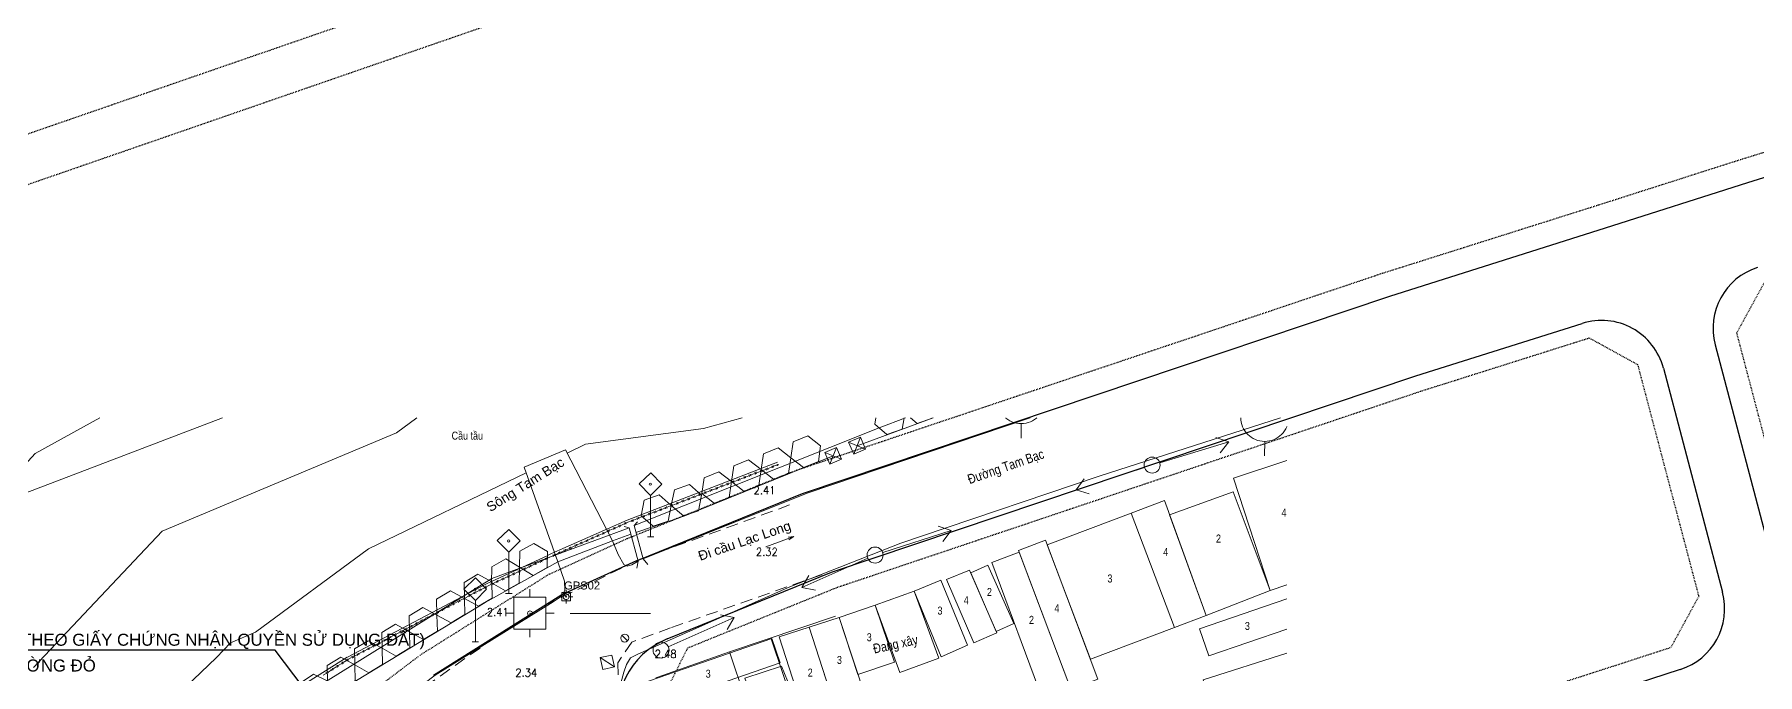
# Model space of a CAD drawing. Header units: millimetres. Extents: x 583747 to 597033, y 2304962 to 2309584.
# Drawn here: x 595613 to 595828.4, y 2307353 to 2307433 of the extents above; entities that cross this region are included whole.
import ezdxf
from ezdxf.enums import TextEntityAlignment as Align
from ezdxf.xclip import XClip

# ---------------------------------------------------------------- set-up
doc = ezdxf.new("R2010")
doc.units = ezdxf.units.MM
doc.header["$XCLIPFRAME"] = 0
doc.linetypes.add('DASHDOT', pattern=[1, 0.5, -0.25, 0, -0.25])
doc.linetypes.add('{Long Duong}', pattern=[2.3, 1.5, -0.8])
for name, color, linetype, lineweight in [('00_nen', 8, 'Continuous', 5), ('Code Cao do', 7, 'Continuous', 0), ('Duong RG Thua', 7, 'Continuous', 0), ('Ghi chu nha', 7, 'Continuous', 0), ('Ghi chu SH diem do cao', 7, 'Continuous', 0), ('KT-Chu viet', 255, 'Continuous', 20), ('KT-DV2', 7, 'Continuous', 15), ('KT-NEN', 7, 'Continuous', 0), ('Level 63', 7, 'Continuous', 0), ('Long Duong_ Phan Cach chat lieu rair mat', 7, 'Continuous', 0), ('Nen dc cb Hong bang', 253, 'Continuous', 60)]:
    doc.layers.add(name, color=color, linetype=linetype, lineweight=lineweight)
doc.layers.add('A-PLOT LINE', color=6, linetype='DASHDOT')
doc.layers.add('AFP-KERB-LINE', color=2, linetype='Continuous')
doc.styles.add('font unicode ccu', font='arial.ttf')
doc.styles.add('ghicu', font='', dxfattribs={"width": 0.8, "height": 1})
doc.styles.get("Standard").update_dxf_attribs({"font": 'arial.ttf'})
doc.styles.add('Style-.VnArial', font='')
doc.styles.add('Style-STANDARD', font='STANDARD.shx')
doc.styles.get('ghicu').set_extended_font_data('.VnArial')
doc.styles.get('Style-.VnArial').set_extended_font_data('.VnArial')
doc.dimstyles.new('ISO-25', dxfattribs={"dimtxt": 2.5, "dimasz": 2.5, "dimexe": 1.25, "dimexo": 0.625, "dimtad": 1, "dimtxsty": 'Standard', "dimcen": 2.5, "dimadec": 0, "dimazin": 0, "dimtfac": 1, "dimtmove": 0, "dimatfit": 3, "dimfxl": 0, "dimarcsym": 0})

# ---------------------------------------------------------------- blocks, each defined once
blk = doc.blocks.new('nen dc cb Hong bang')
at = {"layer": '00_nen', "color": 0, "linetype": 'ByBlock', "lineweight": -2}
for p, q in [((-27.86, 221.28, -62.12), (-28.47, 222.97, -62.12)), ((-39.87, 215.97, -62.12), (-32.67, 221.37, -62.12)), ((-57.21, 212.93, -62.12), (-57.83, 214.62, -62.12)), ((-41.46, 214.75, -62.12), (-48.55, 209.21, -62.12)), ((-68.56, 193.56, -62.12), (-61.47, 199.1, -62.12)), ((-70.07, 192.25, -62.12), (-76.54, 186, -62.12)), ((-96.86, 185.32, -62.12), (-96.11, 185.6, -62.12)), ((-89.69, 173.3, -62.12), (-83.22, 179.55, -62.12)), ((-102.67, 173.02), (-93.2, 176.47)), ((-111.08, 172.59, -62.12), (-110.33, 172.87, -62.12)), ((-109.94, 172.51), (-106.18, 173.88)), ((-108.57, 168.75), (-109.94, 172.51)), ((-108.06, 173.19), (-108.4, 174.13)), ((-106.18, 173.88), (-104.81, 170.12)), ((-105.49, 172), (-104.55, 172.34)), ((-109.25, 170.63), (-110.19, 170.29)), ((-104.81, 170.12), (-108.57, 168.75)), ((-106.69, 169.43), (-106.35, 168.49)), ((-112.94, 165.48, -62.12), (-112.19, 165.75, -62.12))]:
    blk.add_line(p, q, dxfattribs=at)
at = {"layer": '00_nen', "color": 0, "linetype": 'ByBlock', "lineweight": -2, "flags": 128}
for points, elevation in [([(-186.58, 174.6), (-177.15, 182.51), (-164.58, 191.28), (-164.2, 195.98), (-162.26, 201.84), (-158.02, 205.18), (-153.52, 205.76), (-141.87, 208.31), (-136.04, 215.9), (-127.78, 223.49), (-125.18, 230.01), (-118.7, 235.67), (-115.24, 238.88), (-111.78, 240.91), (-105.83, 242.75), (-99.53, 244.46), (-95.75, 246.05), (-89.35, 251.62), (-79.65, 260.12)], -64.12), ([(-1.13, 288.46), (-23.81, 270.86), (-33.46, 264.84), (-43.39, 259.05), (-55.88, 247.86), (-68.65, 240.08), (-88.89, 223.21), (-98.38, 215.29), (-98.73, 214.97), (-99.06, 214.64), (-120.82, 201.96), (-128.42, 190.28), (-130.76, 186.77), (-154.06, 165.18), (-163.33, 143.66)], -63.12), ([(-40.56, 276.21), (-59.77, 265), (-61.5, 263.46), (-63.45, 262.26), (-77, 251.96), (-88.56, 242.22), (-94.4, 236.28), (-106.13, 226.63), (-117.82, 218.78), (-123.58, 215.43), (-126.09, 211.57), (-136.86, 201.68), (-143.22, 194.86), (-152.3, 190.11), (-159.6, 183.39), (-172.32, 168.87), (-176.65, 158.43)], -64.12), ([(285.69, 123.97), (251.46, 165.72), (201.03, 231.76), (169.86, 270.4), (165.46, 275.19), (122.27, 331.12), (101.01, 361.79), (11.01, 303.93), (-32.79, 273.46), (-91.24, 233.49), (-141.92, 189.66), (-195.04, 143.62), (-214.92, 121.83), (-226.16, 101.87), (-233.11, 83.02), (-246.7, 35.6), (-271.86, -56.45)], -62.12), ([(-98.91, 186.06), (-74.33, 208.06), (-60.45, 219.83), (-38.2, 237), (-19.77, 252.31), (-8.25, 261.41), (2.31, 269.42)], -62.12), ([(-11.06, 265.25), (-25.73, 253.87), (-26.36, 253.48), (-27.01, 253.1), (-50.27, 232.26), (-51.53, 231.49), (-54.63, 228.91), (-94.92, 200.44), (-108.08, 193.55), (-109.86, 191.72)], -62.12), ([(-76.15, 205), (-59.44, 219.05), (-21.57, 248.1), (-7.13, 259.88)], -62.12), ([(-93.84, 168.44), (-93.84, 169.43), (-93.64, 170.38), (-92.98, 171.15), (-77.98, 185.57), (-66.85, 195.45), (-64.69, 197.13), (-46.43, 211.78), (-10.54, 239.69), (7.32, 253.55), (8.41, 254.35), (9.11, 254.73), (9.53, 254.88)], -62.12), ([(-79.98, 197.3), (-29.02, 238.07)], -62.12), ([(-15.45, 178.71), (-1.14, 189.59), (24.75, 209.64), (30.6, 214.09), (34.15, 216.7), (34.56, 217.28), (34.78, 218.07)], -62.12), ([(-28.08, 198.19), (-18.73, 205.74), (-16.48, 202.96), (-25.83, 195.41), (-28.08, 198.19)], -62.12), ([(-93.37, 189.4), (-78.5, 202.79)], -62.12), ([(-96.43, 182.54), (-79.98, 197.3)], -62.12), ([(-106.29, 178.54), (-114.33, 188.22), (-110.19, 192.02), (-100.77, 183.34), (-106.29, 178.54)], -62.12), ([(-113.84, 187.62), (-129.07, 171.95), (-138.79, 157.32), (-141.28, 155.01), (-142.28, 152.7), (-159.4, 118.01), (-159.51, 117.63), (-163.2, 110.01)], -62.12), ([(-98.39, 185.32), (-93.37, 189.4)], -62.12), ([(-181.83, 8.12), (-183.4, 9.25), (-192.43, 34.05), (-185.21, 64.69), (-176.64, 86.87), (-155.45, 120.09), (-113.33, 173.79), (-99.38, 185.59)], -62.12), ([(-96.74, 181.18), (-96.89, 182.09), (-99.38, 185.59), (-100.02, 185.56)], -62.12), ([(-95.63, 182.11), (-96.43, 182.54), (-98.91, 186.06), (-98.67, 186.65)], -62.12), ([(-100.77, 183.34), (-98.92, 184.94)], -62.12), ([(-100.77, 183.34), (-99.54, 182), (-98.45, 181.07), (-97.97, 181.02), (-97.49, 181.35), (-96.89, 182.09)], -62.12), ([(-180.75, 9.28), (-189.33, 33.71), (-187.93, 47.99), (-186.95, 52.52), (-183.24, 63.93), (-175.59, 84.96), (-159.71, 109.55), (-147.16, 125.85), (-126.87, 153.49), (-113.11, 170.64), (-106.29, 178.54)], -62.12), ([(-131.5, 135.32), (-124.85, 146.04), (-115.85, 159.97), (-105.16, 173.66), (-104.33, 174.76), (-104.29, 175.52), (-104.68, 176.57), (-106.29, 178.54)], -62.12), ([(-93.66, 166.53), (-93.84, 168.44)], -62.12)]:
    blk.add_lwpolyline(points, dxfattribs=dict(at, elevation=elevation))
at = {"layer": '00_nen', "color": 0, "linetype": 'ByBlock', "lineweight": -2, "elevation": -62.12, "flags": 128}
for points in [[(-30.56, 217.33), (-24.03, 222.46), (-14.91, 210.85), (-21.44, 205.72)], [(-27.9, 200.04), (-36.49, 210.27), (-30.02, 215.7), (-21.44, 205.72)], [(10.72, 202.51), (-16.88, 181.2), (-25.48, 192.34), (2.12, 213.65)], [(-41.07, 208.85), (-37.72, 211.74), (-27.9, 200.04), (-31.1, 197.28)], [(-49.57, 201.52), (-41.07, 208.85), (-31.1, 197.28), (-39.6, 189.95)], [(-52.71, 199.62), (-49.97, 201.98), (-37.87, 187.94), (-40.61, 185.57)], [(-55.32, 197.07), (-52.56, 199.45), (-40.61, 185.57), (-43.46, 183.11)], [(-57.36, 194.95), (-55.69, 196.57), (-50.12, 190.85), (-51.86, 189.16)], [(-53.98, 186.89), (-59.92, 193.12), (-57.64, 195.22), (-51.73, 189.03)], [(-63.2, 190.4), (-60.54, 192.82), (-54.63, 186.33), (-57.21, 183.81)], [(-67.19, 187.04), (-63.2, 190.4), (-57.44, 183.58), (-61.42, 180.21)], [(-70.89, 184.06), (-67.19, 187.04), (-62.5, 181.21), (-66.25, 178.19)], [(-74, 181.64), (-70.89, 184.06), (-64.07, 175.43), (-67.23, 172.97)], [(-77.12, 179.21), (-74, 181.64), (-65.75, 171.07), (-68.87, 168.64)], [(-92.23, 167.07), (-77.92, 178.73), (-75.88, 176.23), (-90.19, 164.56)], [(-76.77, 169.77), (-79.36, 172.92), (-75.58, 175.9), (-72.91, 172.95)]]:
    blk.add_lwpolyline(points, close=True, dxfattribs=at)
at = {"layer": '00_nen', "color": 0, "linetype": 'ByBlock', "lineweight": -2, "elevation": -62.12}
for points in [[(-34.39, 221.33), (-32.67, 221.37), (-33.19, 219.73)], [(-46.83, 209.28), (-48.55, 209.21), (-48.06, 210.86)], [(-75.02, 204.97), (-77.28, 205.04)], [(-76.12, 206.13), (-76.18, 203.87)], [(-79.64, 202.82), (-77.38, 202.75)], [(-78.54, 201.66), (-78.47, 203.92)], [(-63.19, 199.03), (-61.47, 199.1), (-61.96, 197.45)], [(-96.48, 185.46), (-98.25, 190.31), (-100.09, 191.17), (-99.22, 192.98), (-97.42, 192.14), (-98.25, 190.31)], [(-74.84, 186.25), (-76.54, 186), (-76.23, 187.69)], [(-110.71, 172.73), (-112.47, 177.58), (-114.32, 178.44), (-113.44, 180.25), (-111.65, 179.41), (-112.47, 177.58)], [(-84.92, 179.3), (-83.22, 179.55), (-83.53, 177.86)], [(-112.56, 165.62), (-114.33, 170.47), (-116.17, 171.33), (-115.3, 173.13), (-113.51, 172.3), (-114.33, 170.47)], [(-97.22, 169.12), (-95.15, 168.64)]]:
    blk.add_lwpolyline(points, dxfattribs=at)
for points in [[(-72.28, 212.83), (-71.93, 210.86), (-70.05, 210.18), (-68.52, 211.46), (-68.87, 213.43), (-70.75, 214.12)], [(-75.34, 210.25), (-75, 208.29), (-73.12, 207.6), (-71.58, 208.89), (-71.93, 210.86), (-73.81, 211.54)], [(-75.02, 204.97), (-76.12, 206.13), (-77.28, 205.04), (-76.18, 203.87)], [(-83.82, 202.71), (-83.4, 200.75), (-81.5, 200.14), (-80.01, 201.47), (-80.43, 203.43), (-82.33, 204.05)], [(-79.64, 202.82), (-78.54, 201.66), (-77.38, 202.75), (-78.47, 203.92)], [(-86.79, 200.03), (-86.38, 198.08), (-84.47, 197.46), (-82.99, 198.8), (-83.4, 200.75), (-85.31, 201.37)], [(-89.76, 197.36), (-89.35, 195.4), (-87.45, 194.78), (-85.96, 196.12), (-86.38, 198.08), (-88.28, 198.69)], [(-92.74, 194.68), (-92.32, 192.72), (-90.42, 192.11), (-88.93, 193.44), (-89.35, 195.4), (-91.25, 196.02)], [(-95.71, 192.01), (-95.4, 190.03), (-93.53, 189.32), (-91.98, 190.57), (-92.29, 192.55), (-94.16, 193.27)], [(-98.82, 189.49), (-98.5, 187.51), (-96.64, 186.8), (-95.08, 188.06), (-95.4, 190.03), (-97.26, 190.75)], [(-111.23, 178.17), (-110.57, 176.28), (-108.61, 175.9), (-107.3, 177.42), (-107.96, 179.31), (-109.93, 179.68)], [(-113.85, 175.14), (-113.19, 173.25), (-111.22, 172.88), (-109.92, 174.39), (-110.57, 176.28), (-112.54, 176.65)], [(-116.43, 172.09), (-115.71, 170.23), (-113.73, 169.92), (-112.48, 171.48), (-113.2, 173.35), (-115.18, 173.65)], [(-118.94, 168.97), (-118.21, 167.11), (-116.23, 166.8), (-114.98, 168.36), (-115.71, 170.23), (-117.68, 170.53)], [(-97.22, 169.12), (-95.95, 169.91), (-95.15, 168.64), (-96.42, 167.84)], [(-121.44, 165.85), (-120.71, 163.99), (-118.74, 163.68), (-117.48, 165.24), (-118.21, 167.11), (-120.19, 167.41)], [(-123.94, 162.73), (-123.22, 160.87), (-121.24, 160.56), (-119.99, 162.12), (-120.71, 163.99), (-122.69, 164.29)], [(-126.44, 159.61), (-125.72, 157.75), (-123.74, 157.44), (-122.49, 159), (-123.22, 160.87), (-125.19, 161.17)], [(-128.95, 156.49), (-128.22, 154.63), (-126.25, 154.32), (-124.99, 155.88), (-125.72, 157.75), (-127.7, 158.05)], [(-131.35, 153.29), (-130.55, 151.46), (-128.56, 151.24), (-127.38, 152.86), (-128.18, 154.69), (-130.17, 154.91)]]:
    blk.add_lwpolyline(points, close=True, dxfattribs=at)
at = {"layer": '00_nen', "color": 0, "linetype": 'ByBlock', "lineweight": -2}
for centre, radius in [((-29.5, 225.79, -62.12), 3), ((-58.85, 217.44, -62.12), 3), ((-40.67, 215.37, -62.12), 1), ((-40.67, 215.37, -62.12), 1), ((-69.35, 192.94, -62.12), 1), ((-69.35, 192.94, -62.12), 1), ((-98.76, 191.63, -62.12), 0.141), ((-112.98, 178.9, -62.12), 0.141), ((-90.41, 172.61, -62.12), 1), ((-114.84, 171.79, -62.12), 0.141), ((-107.37, 171.31, -62.12), 0.3), ((-107.37, 171.31, -62.12), 0.3), ((-107.37, 171.31), 0.3)]:
    blk.add_circle(centre, radius, dxfattribs=at)
blk.add_point((-107.38, 171.31, -59.93), dxfattribs=at)
at = {"layer": '00_nen', "color": 0, "linetype": 'ByBlock', "lineweight": -2, "style": 'ghicu', "width": 0.8}
for s, p in [('4', (-23.15, 215.45, -62.12)), ('2', (-29.74, 209.6, -62.12)), ('4', (-35.36, 205.76, -62.12)), ('3', (-40.77, 200.25, -62.12)), ('3', (-22.6, 200.57, -62.12)), ('2', (-54.34, 193.51, -62.12)), ('4', (-45.72, 194.49, -62.12)), ('4', (-56.71, 191.55, -62.12)), ('2', (-48.21, 192.04, -62.12)), ('3', (-59.35, 189.2, -62.12)), ('3', (-66.51, 183.04, -62.12)), ('3', (-69.04, 179.1, -62.12)), ('2', (-71.93, 176.37, -62.12)), ('3', (-83.86, 171.86, -62.12))]:
    blk.add_text(s, height=1, rotation=20, dxfattribs=at).set_placement(p, align=Align.MIDDLE)
for s, height, rotation, p in [('§\xadêng Tam B¹c', 1.2, 39.2423, (-61.28, 205.31, -62.12)), ('CÇu tÇu', 1, 20, (-124.01, 188.34, -62.12)), ('§ang x©y', 1.2, 32.195, (-65.22, 181.34, -62.12))]:
    blk.add_text(s, height=height, rotation=rotation, dxfattribs=at).set_placement(p)
blk = doc.blocks.new('KV1_2')
at = {"layer": 'Ghi chu SH diem do cao', "color": 1, "linetype": 'Continuous', "lineweight": 0}
for p, q in [((-7.1, 0), (-11.8, 0)), ((0, 12.3), (0, 7.1)), ((11.8, 0), (7.1, 0)), ((0, -7.1), (0, -12.2))]:
    blk.add_line(p, q, dxfattribs=at)
for start, end in [(0, 180), (180, 0)]:
    blk.add_arc((0, 0), 7.07, start, end, dxfattribs=at)
blk.add_point((0, 0), dxfattribs=at)
blk = doc.blocks.new('MT_TN')
at = {"layer": 'Duong RG Thua', "color": 7, "lineweight": 0}
for q in [(-3.51, -1.29), (-0.72, -0.08), (-0.6, -0.41)]:
    blk.add_line((0, 0), q, dxfattribs=at)
blk = doc.blocks.new('*U31')
at = {"layer": 'Level 63', "linetype": 'Continuous', "lineweight": 0}
for points in [[(-5, 18), (-7, 24, 1), (6, -24), (5, -18, -1)], [(-6, 0, 1), (6, 0, 1)]]:
    blk.add_hatch(color=7, dxfattribs=at).paths.add_polyline_path(points)
at = {"layer": 'Level 63', "color": 7, "linetype": 'Continuous', "lineweight": 13}
for p, q in [((-167, 0), (-106, 0)), ((-106, 106), (-106, -106)), ((106, 106), (-106, 106)), ((1, 166), (1, 106)), ((106, -106), (106, 106)), ((106, 0), (167, 0)), ((-106, -106), (106, -106)), ((0, -106), (0, -166))]:
    blk.add_line(p, q, dxfattribs=at)
blk = doc.blocks.new('*U32')
at = {"layer": 'Level 63', "linetype": 'Continuous', "lineweight": 0, "extrusion": (0, 0, -1)}
blk.add_hatch(color=7, dxfattribs=at).paths.add_polyline_path([(5, 18), (7, 24, 1), (-6, -24), (-5, -18, -1)])
at = {"layer": 'Level 63', "color": 7, "linetype": 'Continuous', "lineweight": 13}
blk.add_blockref('*U31', (0, 0), dxfattribs=at)
blk = doc.blocks.new('wwww1')
at = {"layer": 'Duong RG Thua', "color": 250, "lineweight": 0}
for p, q in [((595686.9, 2307372.33), (595705.7, 2307379.55)), ((595677.09, 2307367.96), (595686.89, 2307372.32)), ((595669.34, 2307364.35), (595677.09, 2307367.95)), ((595651.93, 2307355.2), (595669.32, 2307364.35)), ((595712.95, 2307360.3), (595699.69, 2307355.85)), ((595686.25, 2307357.93), (595686.95, 2307357.22)), ((595699.69, 2307355.85), (595690.47, 2307352.59)), ((595699.69, 2307355.85), (595701.65, 2307350.02)), ((595704.88, 2307357.59), (595709.05, 2307345.17)), ((595634.11, 2307344.03), (595651.91, 2307355.18))]:
    blk.add_line(p, q, dxfattribs=at)
at = {"layer": 'Duong RG Thua', "color": 250, "linetype": 'Continuous', "lineweight": 0}
for p, q in [((595705.21, 2307379.04), (595705.63, 2307379.2)), ((595705.63, 2307379.32), (595705.82, 2307379.24)), ((595705.79, 2307379.3), (595705.71, 2307379.11)), ((595699.61, 2307376.89), (595700.03, 2307377.05)), ((595700.03, 2307377.17), (595700.32, 2307377.04)), ((595700.24, 2307377.25), (595700.11, 2307376.96)), ((595700.31, 2307377.16), (595700.73, 2307377.32)), ((595700.73, 2307377.44), (595701.02, 2307377.31)), ((595700.94, 2307377.52), (595700.81, 2307377.23)), ((595701.01, 2307377.43), (595701.43, 2307377.59)), ((595701.43, 2307377.71), (595701.72, 2307377.58)), ((595701.64, 2307377.79), (595701.51, 2307377.5)), ((595701.71, 2307377.7), (595702.13, 2307377.86)), ((595702.13, 2307377.98), (595702.42, 2307377.85)), ((595702.34, 2307378.06), (595702.21, 2307377.77)), ((595702.41, 2307377.96), (595702.83, 2307378.13)), ((595702.83, 2307378.25), (595703.12, 2307378.12)), ((595703.04, 2307378.33), (595702.91, 2307378.03)), ((595703.11, 2307378.23), (595703.53, 2307378.39)), ((595703.53, 2307378.51), (595703.82, 2307378.38)), ((595703.74, 2307378.59), (595703.61, 2307378.3)), ((595703.81, 2307378.5), (595704.23, 2307378.66)), ((595704.23, 2307378.78), (595704.52, 2307378.65)), ((595704.44, 2307378.86), (595704.31, 2307378.57)), ((595704.51, 2307378.77), (595704.93, 2307378.93)), ((595704.93, 2307379.05), (595705.22, 2307378.92)), ((595705.14, 2307379.13), (595705.01, 2307378.84)), ((595694.01, 2307374.74), (595694.43, 2307374.9)), ((595694.43, 2307375.02), (595694.72, 2307374.89)), ((595694.64, 2307375.1), (595694.51, 2307374.81)), ((595694.71, 2307375.01), (595695.13, 2307375.17)), ((595695.13, 2307375.29), (595695.42, 2307375.16)), ((595695.34, 2307375.37), (595695.21, 2307375.08)), ((595695.41, 2307375.28), (595695.83, 2307375.44)), ((595695.83, 2307375.56), (595696.12, 2307375.43)), ((595696.04, 2307375.64), (595695.91, 2307375.35)), ((595696.11, 2307375.54), (595696.53, 2307375.71)), ((595696.53, 2307375.83), (595696.82, 2307375.7)), ((595696.74, 2307375.91), (595696.61, 2307375.62)), ((595696.81, 2307375.81), (595697.23, 2307375.97)), ((595697.23, 2307376.09), (595697.52, 2307375.96)), ((595697.44, 2307376.17), (595697.31, 2307375.88)), ((595697.51, 2307376.08), (595697.93, 2307376.24)), ((595697.93, 2307376.36), (595698.22, 2307376.23)), ((595698.14, 2307376.44), (595698.01, 2307376.15)), ((595698.21, 2307376.35), (595698.63, 2307376.51)), ((595698.63, 2307376.63), (595698.92, 2307376.5)), ((595698.84, 2307376.71), (595698.71, 2307376.42)), ((595698.91, 2307376.62), (595699.33, 2307376.78)), ((595699.33, 2307376.9), (595699.62, 2307376.77)), ((595699.54, 2307376.98), (595699.41, 2307376.69)), ((595688.41, 2307372.59), (595688.83, 2307372.75)), ((595688.83, 2307372.87), (595689.12, 2307372.74)), ((595689.04, 2307372.95), (595688.91, 2307372.66)), ((595689.11, 2307372.86), (595689.53, 2307373.02)), ((595689.53, 2307373.14), (595689.82, 2307373.01)), ((595689.74, 2307373.22), (595689.61, 2307372.93)), ((595689.81, 2307373.13), (595690.23, 2307373.29)), ((595690.23, 2307373.41), (595690.52, 2307373.28)), ((595690.44, 2307373.49), (595690.31, 2307373.2)), ((595690.51, 2307373.39), (595690.93, 2307373.56)), ((595690.93, 2307373.68), (595691.22, 2307373.55)), ((595691.14, 2307373.76), (595691.01, 2307373.46)), ((595691.21, 2307373.66), (595691.63, 2307373.82)), ((595691.63, 2307373.94), (595691.92, 2307373.81)), ((595691.84, 2307374.02), (595691.71, 2307373.73)), ((595691.91, 2307373.93), (595692.33, 2307374.09)), ((595692.33, 2307374.21), (595692.62, 2307374.08)), ((595692.54, 2307374.29), (595692.41, 2307374)), ((595692.61, 2307374.2), (595693.03, 2307374.36)), ((595693.03, 2307374.48), (595693.32, 2307374.35)), ((595693.24, 2307374.56), (595693.11, 2307374.27)), ((595693.31, 2307374.47), (595693.73, 2307374.63)), ((595693.73, 2307374.75), (595694.02, 2307374.62)), ((595693.94, 2307374.83), (595693.81, 2307374.54)), ((595683.38, 2307370.43), (595683.79, 2307370.62)), ((595683.78, 2307370.73), (595684.08, 2307370.62)), ((595683.99, 2307370.83), (595683.87, 2307370.53)), ((595684.07, 2307370.74), (595684.48, 2307370.92)), ((595684.47, 2307371.04), (595684.76, 2307370.93)), ((595684.67, 2307371.13), (595684.56, 2307370.83)), ((595684.75, 2307371.04), (595685.16, 2307371.23)), ((595685.15, 2307371.35), (595685.45, 2307371.23)), ((595685.36, 2307371.44), (595685.24, 2307371.14)), ((595685.44, 2307371.35), (595685.85, 2307371.53)), ((595685.84, 2307371.65), (595686.13, 2307371.54)), ((595686.04, 2307371.74), (595685.93, 2307371.45)), ((595686.12, 2307371.65), (595686.53, 2307371.84)), ((595686.52, 2307371.96), (595686.82, 2307371.84)), ((595686.73, 2307372.05), (595686.61, 2307371.75)), ((595686.81, 2307371.96), (595687.01, 2307372.05)), ((595687.01, 2307372.05), (595687.43, 2307372.21)), ((595687.42, 2307372.33), (595687.72, 2307372.2)), ((595687.64, 2307372.41), (595687.51, 2307372.12)), ((595687.71, 2307372.32), (595688.13, 2307372.48)), ((595688.13, 2307372.6), (595688.42, 2307372.47)), ((595688.34, 2307372.68), (595688.21, 2307372.39)), ((595678.59, 2307368.29), (595679, 2307368.48)), ((595678.99, 2307368.6), (595679.28, 2307368.48)), ((595679.19, 2307368.69), (595679.08, 2307368.39)), ((595679.27, 2307368.6), (595679.68, 2307368.78)), ((595679.67, 2307368.9), (595679.97, 2307368.79)), ((595679.88, 2307368.99), (595679.76, 2307368.7)), ((595679.96, 2307368.9), (595680.37, 2307369.09)), ((595680.36, 2307369.21), (595680.65, 2307369.09)), ((595680.56, 2307369.3), (595680.45, 2307369)), ((595680.64, 2307369.21), (595681.05, 2307369.39)), ((595681.04, 2307369.51), (595681.34, 2307369.4)), ((595681.25, 2307369.6), (595681.13, 2307369.31)), ((595681.33, 2307369.52), (595681.74, 2307369.7)), ((595681.73, 2307369.82), (595682.02, 2307369.7)), ((595681.93, 2307369.91), (595681.82, 2307369.61)), ((595682.01, 2307369.82), (595682.42, 2307370)), ((595682.41, 2307370.12), (595682.71, 2307370.01)), ((595682.62, 2307370.22), (595682.5, 2307369.92)), ((595682.7, 2307370.13), (595683.11, 2307370.31)), ((595683.1, 2307370.43), (595683.39, 2307370.31)), ((595683.3, 2307370.52), (595683.19, 2307370.22)), ((595673.94, 2307366.28), (595674.24, 2307366.18)), ((595674.14, 2307366.38), (595674.03, 2307366.08)), ((595674.22, 2307366.29), (595674.63, 2307366.48)), ((595674.62, 2307366.6), (595674.92, 2307366.49)), ((595674.82, 2307366.7), (595674.71, 2307366.4)), ((595674.9, 2307366.61), (595675.31, 2307366.8)), ((595675.3, 2307366.92), (595675.6, 2307366.81)), ((595675.5, 2307367.01), (595675.39, 2307366.71)), ((595675.58, 2307366.92), (595675.99, 2307367.11)), ((595675.98, 2307367.23), (595676.28, 2307367.12)), ((595676.18, 2307367.33), (595676.07, 2307367.03)), ((595676.26, 2307367.24), (595676.67, 2307367.43)), ((595676.66, 2307367.55), (595676.96, 2307367.44)), ((595676.86, 2307367.64), (595676.75, 2307367.34)), ((595676.94, 2307367.56), (595677.22, 2307367.68)), ((595677.22, 2307367.68), (595677.63, 2307367.87)), ((595677.62, 2307367.99), (595677.91, 2307367.87)), ((595677.82, 2307368.08), (595677.71, 2307367.78)), ((595677.9, 2307367.99), (595678.31, 2307368.17)), ((595678.3, 2307368.29), (595678.6, 2307368.18)), ((595678.51, 2307368.38), (595678.39, 2307368.09)), ((595669.46, 2307364.08), (595669.87, 2307364.27)), ((595669.86, 2307364.39), (595670.16, 2307364.28)), ((595670.06, 2307364.48), (595669.95, 2307364.18)), ((595670.14, 2307364.4), (595670.55, 2307364.59)), ((595670.54, 2307364.7), (595670.84, 2307364.6)), ((595670.74, 2307364.8), (595670.63, 2307364.5)), ((595670.82, 2307364.71), (595671.23, 2307364.9)), ((595671.22, 2307365.02), (595671.52, 2307364.91)), ((595671.42, 2307365.12), (595671.31, 2307364.82)), ((595671.5, 2307365.03), (595671.91, 2307365.22)), ((595671.9, 2307365.34), (595672.2, 2307365.23)), ((595672.1, 2307365.43), (595671.99, 2307365.13)), ((595672.18, 2307365.34), (595672.59, 2307365.53)), ((595672.58, 2307365.65), (595672.88, 2307365.54)), ((595672.78, 2307365.75), (595672.67, 2307365.45)), ((595672.86, 2307365.66), (595673.27, 2307365.85)), ((595673.26, 2307365.97), (595673.56, 2307365.86)), ((595673.46, 2307366.06), (595673.35, 2307365.76)), ((595673.54, 2307365.98), (595673.95, 2307366.17)), ((595665.26, 2307362), (595665.17, 2307361.7)), ((595665.35, 2307361.92), (595665.75, 2307362.13)), ((595665.73, 2307362.24), (595666.03, 2307362.15)), ((595665.93, 2307362.35), (595665.83, 2307362.04)), ((595666.01, 2307362.26), (595666.41, 2307362.47)), ((595666.39, 2307362.59), (595666.7, 2307362.5)), ((595666.59, 2307362.7), (595666.5, 2307362.39)), ((595666.68, 2307362.61), (595667.07, 2307362.82)), ((595667.06, 2307362.94), (595667.36, 2307362.85)), ((595667.26, 2307363.05), (595667.16, 2307362.74)), ((595667.34, 2307362.96), (595667.74, 2307363.17)), ((595667.72, 2307363.29), (595668.02, 2307363.2)), ((595667.92, 2307363.4), (595667.82, 2307363.09)), ((595668, 2307363.31), (595668.4, 2307363.52)), ((595668.38, 2307363.64), (595668.69, 2307363.55)), ((595668.58, 2307363.75), (595668.49, 2307363.44)), ((595668.67, 2307363.66), (595669.07, 2307363.87)), ((595669.05, 2307363.99), (595669.35, 2307363.9)), ((595669.25, 2307364.09), (595669.15, 2307363.79)), ((595669.33, 2307364.01), (595669.46, 2307364.08)), ((595661.08, 2307359.8), (595661.39, 2307359.7)), ((595661.28, 2307359.9), (595661.19, 2307359.6)), ((595661.37, 2307359.82), (595661.76, 2307360.03)), ((595661.75, 2307360.15), (595662.05, 2307360.05)), ((595661.95, 2307360.25), (595661.85, 2307359.95)), ((595662.03, 2307360.17), (595662.43, 2307360.38)), ((595662.41, 2307360.5), (595662.71, 2307360.4)), ((595662.61, 2307360.6), (595662.52, 2307360.3)), ((595662.69, 2307360.52), (595663.09, 2307360.73)), ((595663.07, 2307360.85), (595663.38, 2307360.75)), ((595663.27, 2307360.95), (595663.18, 2307360.65)), ((595663.36, 2307360.87), (595663.76, 2307361.08)), ((595663.74, 2307361.2), (595664.04, 2307361.1)), ((595663.94, 2307361.3), (595663.84, 2307361)), ((595664.02, 2307361.22), (595664.42, 2307361.43)), ((595664.4, 2307361.55), (595664.71, 2307361.45)), ((595664.6, 2307361.65), (595664.51, 2307361.35)), ((595664.68, 2307361.57), (595665.08, 2307361.78)), ((595665.07, 2307361.89), (595665.37, 2307361.8)), ((595657.1, 2307357.7), (595657.4, 2307357.61)), ((595657.3, 2307357.81), (595657.21, 2307357.5)), ((595657.38, 2307357.72), (595657.78, 2307357.93)), ((595657.76, 2307358.05), (595658.07, 2307357.96)), ((595657.96, 2307358.16), (595657.87, 2307357.85)), ((595658.05, 2307358.07), (595658.45, 2307358.28)), ((595658.43, 2307358.4), (595658.73, 2307358.31)), ((595658.63, 2307358.51), (595658.53, 2307358.2)), ((595658.71, 2307358.42), (595659.11, 2307358.63)), ((595659.09, 2307358.75), (595659.4, 2307358.66)), ((595659.29, 2307358.86), (595659.2, 2307358.55)), ((595659.38, 2307358.77), (595659.77, 2307358.98)), ((595659.76, 2307359.1), (595660.06, 2307359.01)), ((595659.96, 2307359.2), (595659.86, 2307358.9)), ((595660.04, 2307359.12), (595660.44, 2307359.33)), ((595660.42, 2307359.45), (595660.72, 2307359.35)), ((595660.62, 2307359.55), (595660.52, 2307359.25)), ((595660.7, 2307359.47), (595661.1, 2307359.68)), ((595653.12, 2307355.61), (595653.42, 2307355.51)), ((595653.32, 2307355.71), (595653.22, 2307355.41)), ((595653.4, 2307355.63), (595653.8, 2307355.84)), ((595653.78, 2307355.96), (595654.09, 2307355.86)), ((595653.98, 2307356.06), (595653.89, 2307355.76)), ((595654.07, 2307355.98), (595654.46, 2307356.19)), ((595654.45, 2307356.31), (595654.75, 2307356.21)), ((595654.65, 2307356.41), (595654.55, 2307356.11)), ((595654.73, 2307356.33), (595655.13, 2307356.54)), ((595655.11, 2307356.66), (595655.41, 2307356.56)), ((595655.31, 2307356.76), (595655.21, 2307356.46)), ((595655.39, 2307356.68), (595655.79, 2307356.89)), ((595655.77, 2307357), (595656.08, 2307356.91)), ((595655.97, 2307357.11), (595655.88, 2307356.81)), ((595656.06, 2307357.03), (595656.45, 2307357.24)), ((595656.44, 2307357.35), (595656.74, 2307357.26)), ((595656.64, 2307357.46), (595656.54, 2307357.15)), ((595656.72, 2307357.38), (595657.12, 2307357.58)), ((595649.44, 2307353.41), (595649.37, 2307353.1)), ((595649.53, 2307353.33), (595649.91, 2307353.57)), ((595649.88, 2307353.69), (595650.19, 2307353.62)), ((595650.07, 2307353.81), (595650, 2307353.5)), ((595650.16, 2307353.73), (595650.54, 2307353.97)), ((595650.52, 2307354.09), (595650.83, 2307354.02)), ((595650.71, 2307354.21), (595650.64, 2307353.9)), ((595650.8, 2307354.13), (595651.18, 2307354.37)), ((595651.15, 2307354.49), (595651.46, 2307354.41)), ((595651.34, 2307354.61), (595651.27, 2307354.3)), ((595651.43, 2307354.53), (595651.81, 2307354.77)), ((595651.79, 2307354.88), (595652.1, 2307354.81)), ((595651.98, 2307355), (595651.91, 2307354.69)), ((595652.07, 2307354.93), (595652.47, 2307355.14)), ((595652.07, 2307354.93), (595652.07, 2307354.93)), ((595652.46, 2307355.26), (595652.76, 2307355.16)), ((595652.65, 2307355.36), (595652.56, 2307355.06)), ((595652.74, 2307355.28), (595653.14, 2307355.49)), ((595648.89, 2307352.94), (595649.27, 2307353.17)), ((595649.25, 2307353.29), (595649.56, 2307353.22))]:
    blk.add_line(p, q, dxfattribs=at)
at = {"layer": 'Duong RG Thua', "color": 250, "lineweight": 0}
blk.add_circle((595686.6, 2307357.58), 0.5, dxfattribs=at)
at = {"layer": 'Long Duong_ Phan Cach chat lieu rair mat', "color": 250, "linetype": '{Long Duong}', "lineweight": 0}
for p, q in [((595688.5, 2307367.44), (595707.53, 2307374.32)), ((595676.6, 2307361.64), (595688.5, 2307367.44)), ((595711.21, 2307365.49), (595692.31, 2307358.85)), ((595670.02, 2307357.4), (595676.6, 2307361.64)), ((595692.31, 2307358.85), (595687.51, 2307357.08)), ((595656.02, 2307347.5), (595670.02, 2307357.4)), ((595687.51, 2307357.08), (595685.73, 2307354.49)), ((595685.73, 2307354.49), (595685.8, 2307351.48))]:
    blk.add_line(p, q, dxfattribs=at)
at = {"layer": 'Duong RG Thua', "color": 250, "lineweight": 0, "rotation": 359.9973000000001}
blk.add_blockref('MT_TN', (595707.73, 2307370.28), dxfattribs=at)
at = {"layer": 'Ghi chu SH diem do cao', "color": 250, "linetype": 'Continuous', "lineweight": 0, "xscale": 0.05, "yscale": 0.05, "zscale": 0.05, "rotation": 359.9972999999998}
blk.add_blockref('KV1_2', (595679.27, 2307362.75), dxfattribs=at)
at = {"layer": 'Level 63', "color": 250, "linetype": 'Continuous', "lineweight": 13, "ltscale": 0.01, "xscale": 0.0050890997707656, "yscale": 0.0050890997707656, "zscale": 0.0050890997707656}
blk.add_blockref('*U32', (595679.27, 2307362.75), dxfattribs=at)
at = {"layer": 'Code Cao do', "color": 250, "linetype": 'Continuous', "lineweight": 0, "style": 'Style-STANDARD'}
for s, p in [('2.41', (595702.71, 2307376.04)), ('2.32', (595703, 2307368.34)), ('2.41', (595669.37, 2307360.83)), ('2.48', (595690.35, 2307355.59)), ('2.34', (595672.93, 2307353.25))]:
    blk.add_text(s, height=1, rotation=359.9973, dxfattribs=at).set_placement(p, align=Align.MIDDLE_LEFT)
at = {"layer": 'Ghi chu nha', "color": 250, "linetype": 'Continuous', "lineweight": 0, "style": 'Style-.VnArial'}
for s, height, rotation, p in [('S«ng Tam B¹c', 1.2, 32.3299, (595674.17, 2307376.76)), ('GPS02', 1, 359.9973, (595681.27, 2307364.15))]:
    blk.add_text(s, height=height, rotation=rotation, dxfattribs=at).set_placement(p, align=Align.MIDDLE_CENTER)
at = {"layer": 'Ghi chu nha', "color": 250, "linetype": 'Continuous', "lineweight": 0, "insert": (595701.63, 2307369.57), "char_height": 1.2, "attachment_point": 5, "rotation": 18.8459, "line_spacing_factor": 0.6, "style": 'Style-.VnArial'}
blk.add_mtext('§i cÇu L¹c Long', dxfattribs=at)
blk = doc.blocks.new('PLOT')
at = {"layer": 'A-PLOT LINE', "color": 251}
for p, q in [((3639468, 1436456), (3662127, 1453644)), ((3624687, 1425023), (3639446, 1436439)), ((3602254, 1407786), (3624694, 1425029)), ((3646422, 1415927), (3647526, 1423093)), ((3663479, 1391364), (3646422, 1415927)), ((3611787, 1395564), (3629307, 1409026)), ((3629307, 1409026), (3636124, 1407966)), ((3541677, 1359477), (3602211, 1407753)), ((3636124, 1407966), (3653210, 1383360)), ((3551638, 1347595), (3611787, 1395564)), ((3653210, 1383360), (3652118, 1376180)), ((3555902, 1301191), (3652118, 1376180)), ((3524916, 1344368), (3541539, 1359359)), ((3536675, 1334101), (3551638, 1347595)), ((3517261, 1336835), (3524916, 1344368)), ((3517261, 1336835), (3505514, 1321753)), ((3535291, 1322168), (3536675, 1334101)), ((3496449, 1307708), (3505442, 1321641))]:
    blk.add_line(p, q, dxfattribs=at)
for points in [[(3406473, 1341313), (3483144, 1403532)], [(3409967, 1336426), (3489632, 1401131)]]:
    blk.add_lwpolyline(points, dxfattribs=at)
blk = doc.blocks.new('DV')
at = {"layer": 'AFP-KERB-LINE'}
for p, q in [((765042, 281786), (792213, 290187)), ((765042, 281786), (792213, 290187)), ((747268, 276106), (765042, 281786)), ((747268, 276106), (765042, 281786)), ((720284, 267579), (747268, 276106)), ((720284, 267579), (747268, 276106)), ((646890, 242918), (720284, 267579)), ((646890, 242918), (720284, 267579)), ((723539, 257595), (744342, 264170)), ((723539, 257595), (744342, 264170)), ((760960, 261491), (768323, 233576)), ((760960, 261491), (768323, 233576)), ((754488, 258582), (761878, 230564)), ((754488, 258582), (761878, 230564)), ((650536, 233066), (723539, 257595)), ((650536, 233066), (723539, 257595)), ((626142, 234516), (646890, 242918)), ((626142, 234516), (646890, 242918)), ((626142, 234516), (616672, 230189)), ((629978, 224741), (650536, 233066)), ((629978, 224741), (650536, 233066)), ((600756, 220210), (616672, 230189)), ((600756, 220210), (616672, 230189)), ((756606, 220912), (640564, 183360)), ((756606, 220912), (640564, 183360))]:
    blk.add_line(p, q, dxfattribs=at)
for centre, radius, start, end in [((768695, 263532), 8000, 107.7219, 194.77603), ((768695, 263532), 8000, 107.7219, 194.77603), ((746753, 256541), 8000, 14.77603, 107.53748), ((746753, 256541), 8000, 14.77603, 107.53748), ((754143, 228524), 8000, 287.93222, 14.77603), ((754143, 228524), 8000, 287.93222, 14.77603), ((633731, 215472), 10000, 112.04489, 194.72185), ((633731, 215472), 10000, 112.04489, 194.72185)]:
    blk.add_arc(centre, radius, start, end, dxfattribs=at)
ref = blk.add_blockref('PLOT', (-3147123, 179596, 0), dxfattribs=dict(rotation=340.0000000045929))
XClip(ref).set_block_clipping_path([(3437700.5976729654, 868981.9081885163), (3912891.8375199828, 1041937.3750337446), (3715693.8178756535, 1583734.481302836), (3240502.5780286361, 1410779.0144576086)])

msp = doc.modelspace()

# ---------------------------------------------------------------- block references
at = {"layer": 'KT-NEN', "color": 7, "lineweight": 0}
msp.add_blockref('wwww1', (0.17, -0.04, 0), dxfattribs=at)

# ---------------------------------------------------------------- next in the draw order: block references
at = {"layer": 'KT-DV2', "xscale": 0.001, "yscale": 0.001, "zscale": 0.001}
msp.add_blockref('DV', (595062.1, 2307132.69), dxfattribs=at)
at = {"layer": 'Nen dc cb Hong bang', "color": 250, "lineweight": 5, "transparency": 33554559}
ref = msp.add_blockref('nen dc cb Hong bang', (595717.06, 2307162.89, 62.12), dxfattribs=dict(at, rotation=339.9497468043105))
XClip(ref).set_block_clipping_path([(-171.5836683674, -106.1731453789), (63.3196331146, -20.4419376096), (-26.8690377667, 226.674801995), (-261.7723392487, 140.9435942257)])

# ---------------------------------------------------------------- next in the draw order: texts
at = {"style": 'font unicode ccu'}
for s, p in [('RANH ĐẤT( THEO GIẤY CHỨNG NHẬN QUYỀN SỬ DỤNG ĐẤT)', (595599.33, 2307356.58)), ('CHỈ GIỚI ĐƯỜNG ĐỎ', (595599.33, 2307353.36, 0))]:
    msp.add_text(s, height=1.5, dxfattribs=at).set_placement(p)

# ---------------------------------------------------------------- next in the draw order: leaders
at = {"layer": 'KT-Chu viet'}
msp.add_leader([(595659.38, 2307334.59, 0), (595643.07, 2307356.04, 0), (595599.42, 2307356.04, 0)], dimstyle='ISO-25', override={"dimasz": 2, "dimtad": 0, "dimzin": 0, "dimfxl": 4, "dimtfill": 1, "dimarcsym": 2}, dxfattribs=at)

doc.saveas('drawing.dxf')
